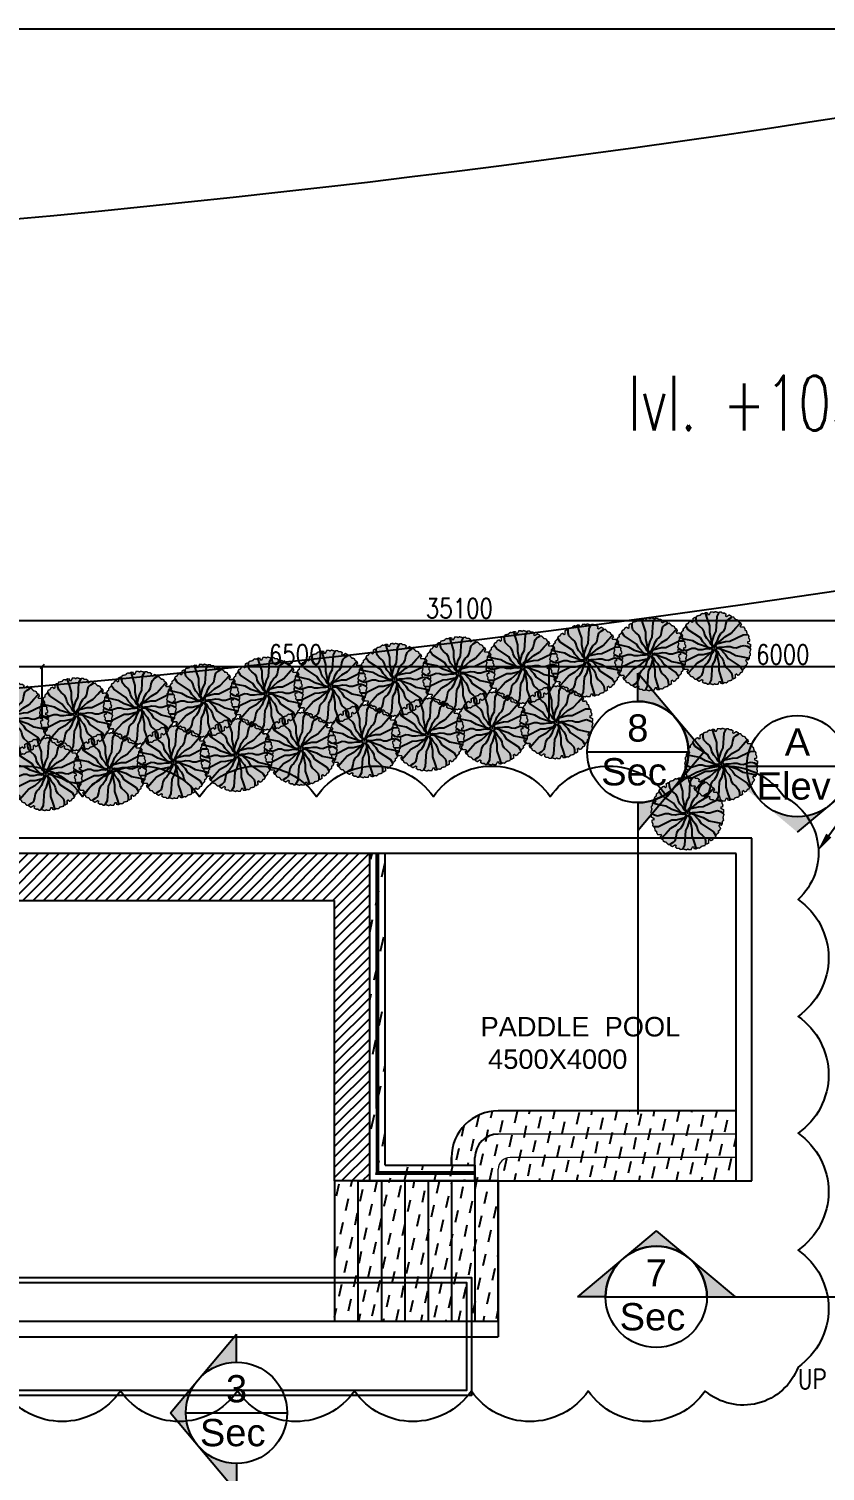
# Model space of a CAD drawing. Extents: x -32840 to 422982, y 280745 to 888746.
# Drawn here: x 90706 to 100920, y 870237 to 888746 of the extents above; entities that cross this region are included whole.
import ezdxf
from ezdxf import colors
from ezdxf.entities.mleader import LeaderData, LeaderLine
from ezdxf.enums import TextEntityAlignment as Align
from ezdxf.math import Vec2, Vec3

# ---------------------------------------------------------------- set-up
doc = ezdxf.new("R2010")
doc.units = 0
doc.header["$LTSCALE"] = 1000
doc.header["$PDMODE"] = 3
for name, pattern in [('ABOVE', [0.4, 0.2, -0.2]), ('CONTINOUS', [0]), ('HIDDEN', [0.375, 0.25, -0.125])]:
    doc.linetypes.add(name, pattern=pattern)
doc.layers.get('Defpoints').update_dxf_attribs({"linetype": 'HIDDEN'})
doc.layers.add('02_LA-02', color=7, linetype='Continuous', lineweight=0)
doc.layers.add('08_LA-08', color=8, linetype='ABOVE', lineweight=0)
for name, color, linetype in [('A--------NECON--LOGO', 9, 'Continuous'), ('a-drive(base)', 22, 'Continuous'), ('A-LVL', 31, 'HIDDEN'), ('A-Rev', 31, 'Continuous'), ('A-Tag LVl', 2, 'Continuous'), ('A-TXT', 6, 'Continuous'), ('A-WALL', 7, 'CONTINOUS'), ('S-RCWALL', 10, 'Continuous')]:
    doc.layers.add(name, color=color, linetype=linetype)
doc.layers.add('A-Dim grid', color=3, linetype='Continuous', transparency=0.5)
doc.layers.add('X-SW$0$Tree-hat', color=254, linetype='Continuous', transparency=0.3)
doc.styles.add('Arial', font='arial.ttf')
doc.styles.add('ROMANS', font='romans.shx', dxfattribs={"width": 0.8})
doc.styles.get("Standard").update_dxf_attribs({"font": 'arial.ttf'})
doc.dimstyles.new('A-Dim Grid', dxfattribs={"dimscale": 100, "dimtxt": 2.5, "dimasz": 0.5, "dimexe": 0, "dimexo": 0, "dimgap": 0.3, "dimtad": 1, "dimdec": 0, "dimlfac": -0.01, "dimzin": 3, "dimdsep": 46, "dimtxsty": 'ROMANS', "dimblk": 'OBLIQUE', "dimcen": 5, "dimclrd": 256, "dimclre": 8, "dimclrt": 4, "dimadec": 0, "dimazin": 0, "dimtfac": 1, "dimtdec": 0, "dimtix": 1, "dimtmove": 1, "dimatfit": 3, "dimfxl": 1, "dimfrac": 2, "dimtolj": 1, "dimtzin": 3, "dimlwd": -1, "dimarcsym": 0})
pattern_1 = [(77.5527096, (-7519874.57, -730825.77), (-118.8989586, 186.255638), [156.25, -156.25])]

# ---------------------------------------------------------------- blocks, each defined once
blk = doc.blocks.new('A$C6b1eea8e')
at = {"layer": 'A--------NECON--LOGO', "color": 8}
for points in [[(13946.1, 21934.4), (21427.9, 21934.4), (21427.9, 20418.1), (13946.1, 20418.1)], [(14013.2, 21867.3), (21360.8, 21867.3), (21360.8, 20485.2), (14013.2, 20485.2)]]:
    blk.add_lwpolyline(points, close=True, dxfattribs=at)
blk = doc.blocks.new('X-SW$0$trt')
at = {"layer": 'X-SW$0$Tree-hat'}
h = blk.add_hatch(color=256, dxfattribs=at)
h.dxf.hatch_style = 1
h.paths.add_polyline_path([(-266374, 71525), (-266376, 71585), (-266215, 71736), (-266217, 71840), (-266153, 71875), (-266088, 71989), (-266188, 72151), (-266152, 72213), (-266046, 72186), (-265977, 72275), (-265974, 72413), (-265911, 72482), (-265916, 72582), (-265948, 72633), (-265883, 72845), (-265937, 72934), (-265900, 72996), (-265900, 73128), (-266067, 73218), (-266067, 73290), (-265963, 73319), (-265947, 73431), (-266013, 73552), (-265994, 73643), (-266048, 73727), (-266101, 73756), (-266151, 73971), (-266242, 74021), (-266241, 74094), (-266307, 74208), (-266497, 74202), (-266533, 74264), (-266457, 74342), (-266499, 74447), (-266617, 74518), (-266646, 74607), (-266735, 74653), (-266795, 74651), (-266946, 74813), (-267050, 74811), (-267085, 74874), (-267199, 74940), (-267361, 74840), (-267423, 74876), (-267396, 74981), (-267485, 75050), (-267623, 75053), (-267692, 75116), (-267792, 75111), (-267844, 75080), (-268055, 75144), (-268144, 75090), (-268206, 75128), (-268338, 75127), (-268428, 74960), (-268500, 74960), (-268529, 75064), (-268641, 75080), (-268762, 75014), (-268853, 75033), (-268937, 74980), (-268966, 74926), (-269181, 74876), (-269231, 74785), (-269304, 74787), (-269418, 74720), (-269412, 74531), (-269474, 74495), (-269552, 74570), (-269657, 74528), (-269728, 74410), (-269817, 74381), (-269863, 74293), (-269861, 74232), (-270023, 74081), (-270021, 73978), (-270084, 73942), (-270150, 73828), (-270050, 73666), (-270086, 73604), (-270191, 73631), (-270261, 73542), (-270263, 73404), (-270326, 73335), (-270322, 73235), (-270290, 73184), (-270354, 72972), (-270300, 72883), (-270338, 72821), (-270337, 72689), (-270170, 72599), (-270170, 72528), (-270274, 72498), (-270290, 72386), (-270224, 72265), (-270243, 72174), (-270190, 72090), (-270136, 72061), (-270086, 71846), (-269995, 71796), (-269997, 71723), (-269930, 71609), (-269741, 71615), (-269705, 71553), (-269780, 71475), (-269738, 71370), (-269620, 71299), (-269591, 71210), (-269503, 71164), (-269442, 71166), (-269291, 71005), (-269188, 71007), (-269152, 70943), (-269038, 70877), (-268877, 70977), (-268814, 70942), (-268841, 70836), (-268752, 70767), (-268614, 70764), (-268545, 70701), (-268445, 70706), (-268394, 70738), (-268182, 70673), (-268093, 70727), (-268031, 70690), (-267899, 70690), (-267809, 70857), (-267738, 70857), (-267708, 70753), (-267596, 70737), (-267475, 70803), (-267384, 70784), (-267300, 70838), (-267271, 70891), (-267056, 70941), (-267006, 71032), (-266933, 71031), (-266819, 71097), (-266825, 71287), (-266763, 71323), (-266685, 71247), (-266580, 71289), (-266509, 71407), (-266420, 71436)])
at = {"layer": 'X-SW$0$Tree-hat', "linetype": 'ByBlock'}
for p, q in [((-268528, 74683, -1683), (-268654, 75073, -1683)), ((-267941, 74854, -1683), (-267810, 75100, -1683)), ((-269715, 74036, -1683), (-269863, 74272, -1683)), ((-269225, 74596, -1683), (-269229, 74785, -1683)), ((-269183, 74412, -1683), (-269225, 74596, -1683)), ((-269024, 74247, -1683), (-269183, 74412, -1683)), ((-268825, 74080, -1683), (-269024, 74247, -1683)), ((-268392, 74273, -1683), (-268528, 74683, -1683)), ((-268392, 73864, -1683), (-268392, 74273, -1683)), ((-267998, 73952, -1683), (-267941, 74854, -1683)), ((-267458, 74106, -1683), (-267412, 74362, -1683)), ((-267412, 74362, -1683), (-267348, 74582, -1683)), ((-267348, 74582, -1683), (-267211, 74710, -1683)), ((-267211, 74710, -1683), (-267049, 74809, -1683)), ((-266787, 74150, -1683), (-266512, 74454, -1683)), ((-269860, 73441, -1683), (-270261, 73527, -1683)), ((-269437, 73355, -1683), (-269860, 73441, -1683)), ((-268962, 73535, -1683), (-269715, 74036, -1683)), ((-269082, 73150, -1683), (-269437, 73355, -1683)), ((-268814, 73295, -1683), (-268962, 73535, -1683)), ((-268728, 73903, -1683), (-268825, 74080, -1683)), ((-268691, 73712, -1683), (-268728, 73903, -1683)), ((-268579, 73499, -1683), (-268691, 73712, -1683)), ((-268407, 73307, -1683), (-268579, 73499, -1683)), ((-268312, 73124, -1683), (-268407, 73307, -1683)), ((-268255, 73182, -1683), (-268392, 73864, -1683)), ((-268287, 73163, -1683), (-268132, 73704, -1683)), ((-268132, 73704, -1683), (-267998, 73952, -1683)), ((-268028, 73184, -1683), (-267918, 73357, -1683)), ((-267982, 73182, -1683), (-267436, 73318, -1683)), ((-267951, 73163, -1683), (-267428, 73623, -1683)), ((-267918, 73357, -1683), (-267837, 73602, -1683)), ((-267837, 73602, -1683), (-267709, 73806, -1683)), ((-267709, 73806, -1683), (-267562, 73934, -1683)), ((-267562, 73934, -1683), (-267458, 74106, -1683)), ((-267436, 73318, -1683), (-267155, 73326, -1683)), ((-267428, 73623, -1683), (-267073, 73827, -1683)), ((-267155, 73326, -1683), (-266345, 73727, -1683)), ((-267073, 73827, -1683), (-266787, 74150, -1683)), ((-266345, 73727, -1683), (-266066, 73737, -1683)), ((-270133, 72794, -1683), (-270299, 72885, -1683)), ((-269953, 72739, -1683), (-270133, 72794, -1683)), ((-269730, 72794, -1683), (-269953, 72739, -1683)), ((-269082, 72492, -1683), (-269893, 72090, -1683)), ((-269486, 72883, -1683), (-269730, 72794, -1683)), ((-269285, 72878, -1683), (-269486, 72883, -1683)), ((-269100, 72815, -1683), (-269285, 72878, -1683)), ((-268860, 72806, -1683), (-269100, 72815, -1683)), ((-268423, 72927, -1683), (-269082, 73150, -1683)), ((-268801, 72499, -1683), (-269082, 72492, -1683)), ((-268608, 72858, -1683), (-268860, 72806, -1683)), ((-268423, 72890, -1683), (-268814, 73295, -1683)), ((-268287, 72654, -1683), (-268809, 72195, -1683)), ((-268255, 72636, -1683), (-268801, 72499, -1683)), ((-268402, 72849, -1683), (-268608, 72858, -1683)), ((-268263, 72917, -1683), (-268423, 72927, -1683)), ((-268263, 72900, -1683), (-268423, 72890, -1683)), ((-268260, 72879, -1683), (-268402, 72849, -1683)), ((-268320, 72460, -1683), (-268400, 72215, -1683)), ((-268209, 72633, -1683), (-268320, 72460, -1683)), ((-268215, 73017, -1683), (-268312, 73124, -1683)), ((-268199, 73030, -1683), (-268287, 73163, -1683)), ((-268199, 72788, -1683), (-268287, 72654, -1683)), ((-268183, 73038, -1683), (-268255, 73182, -1683)), ((-268183, 72779, -1683), (-268255, 72636, -1683)), ((-268164, 72771, -1683), (-268209, 72633, -1683)), ((-267951, 72654, -1683), (-268105, 72113, -1683)), ((-268074, 73046, -1683), (-268028, 73184, -1683)), ((-268054, 73038, -1683), (-267982, 73182, -1683)), ((-268054, 72779, -1683), (-267982, 72636, -1683)), ((-268039, 73030, -1683), (-267951, 73163, -1683)), ((-268039, 72788, -1683), (-267951, 72654, -1683)), ((-268022, 72801, -1683), (-267925, 72693, -1683)), ((-267982, 72636, -1683), (-267846, 71953, -1683)), ((-267977, 72938, -1683), (-267835, 72968, -1683)), ((-267974, 72917, -1683), (-267814, 72927, -1683)), ((-267974, 72900, -1683), (-267814, 72890, -1683)), ((-267925, 72693, -1683), (-267830, 72510, -1683)), ((-267835, 72968, -1683), (-267630, 72959, -1683)), ((-267830, 72510, -1683), (-267659, 72318, -1683)), ((-267814, 72927, -1683), (-267423, 72522, -1683)), ((-267814, 72890, -1683), (-267155, 72667, -1683)), ((-267630, 72959, -1683), (-267377, 73012, -1683)), ((-267423, 72522, -1683), (-267276, 72283, -1683)), ((-267377, 73012, -1683), (-267137, 73003, -1683)), ((-267155, 72667, -1683), (-266800, 72463, -1683)), ((-267137, 73003, -1683), (-266953, 72939, -1683)), ((-266953, 72939, -1683), (-266752, 72935, -1683)), ((-266800, 72463, -1683), (-266378, 72376, -1683)), ((-266752, 72935, -1683), (-266507, 73023, -1683)), ((-266507, 73023, -1683), (-266284, 73078, -1683)), ((-266284, 73078, -1683), (-266104, 73023, -1683)), ((-266104, 73023, -1683), (-265938, 72932, -1683)), ((-269893, 72090, -1683), (-270171, 72080, -1683)), ((-269450, 71667, -1683), (-269725, 71363, -1683)), ((-269164, 71990, -1683), (-269450, 71667, -1683)), ((-268809, 72195, -1683), (-269164, 71990, -1683)), ((-268780, 71712, -1683), (-268825, 71456, -1683)), ((-268675, 71884, -1683), (-268780, 71712, -1683)), ((-268528, 72011, -1683), (-268675, 71884, -1683)), ((-268400, 72215, -1683), (-268528, 72011, -1683)), ((-268239, 71866, -1683), (-268297, 70963, -1683)), ((-268105, 72113, -1683), (-268239, 71866, -1683)), ((-267846, 71953, -1683), (-267846, 71544, -1683)), ((-267846, 71544, -1683), (-267709, 71135, -1683)), ((-267659, 72318, -1683), (-267546, 72105, -1683)), ((-267546, 72105, -1683), (-267509, 71914, -1683)), ((-267509, 71914, -1683), (-267413, 71738, -1683)), ((-267413, 71738, -1683), (-267214, 71570, -1683)), ((-267276, 72283, -1683), (-266523, 71782, -1683)), ((-267214, 71570, -1683), (-267055, 71405, -1683)), ((-266523, 71782, -1683), (-266375, 71546, -1683)), ((-266378, 72376, -1683), (-265977, 72290, -1683)), ((-269026, 71107, -1683), (-269189, 71008, -1683)), ((-268889, 71235, -1683), (-269026, 71107, -1683)), ((-268825, 71456, -1683), (-268889, 71235, -1683)), ((-268297, 70963, -1683), (-268427, 70717, -1683)), ((-267709, 71135, -1683), (-267583, 70744, -1683)), ((-267055, 71405, -1683), (-267012, 71222, -1683)), ((-267012, 71222, -1683), (-267008, 71032, -1683))]:
    blk.add_line(p, q, dxfattribs=at)
at = {"layer": 'X-SW$0$Tree-hat', "linetype": 'ByBlock', "const_width": 86.3, "elevation": -1683}
blk.add_lwpolyline([(-266374, 71525), (-266376, 71585), (-266215, 71736), (-266217, 71840), (-266153, 71875), (-266088, 71989), (-266188, 72151), (-266152, 72213), (-266046, 72186), (-265977, 72275), (-265974, 72413), (-265911, 72482), (-265916, 72582), (-265948, 72633), (-265883, 72845), (-265937, 72934), (-265900, 72996), (-265900, 73128), (-266067, 73218), (-266067, 73290), (-265963, 73319), (-265947, 73431), (-266013, 73552), (-265994, 73643), (-266048, 73727), (-266101, 73756), (-266151, 73971), (-266242, 74021), (-266241, 74094), (-266307, 74208), (-266497, 74202), (-266533, 74264), (-266457, 74342), (-266499, 74447), (-266617, 74518), (-266646, 74607), (-266735, 74653), (-266795, 74651), (-266946, 74813), (-267050, 74811), (-267085, 74874), (-267199, 74940), (-267361, 74840), (-267423, 74876), (-267396, 74981), (-267485, 75050), (-267623, 75053), (-267692, 75116), (-267792, 75111), (-267844, 75080), (-268055, 75144), (-268144, 75090), (-268206, 75128), (-268338, 75127), (-268428, 74960), (-268500, 74960), (-268529, 75064), (-268641, 75080), (-268762, 75014), (-268853, 75033), (-268937, 74980), (-268966, 74926), (-269181, 74876), (-269231, 74785), (-269304, 74787), (-269418, 74720), (-269412, 74531), (-269474, 74495), (-269552, 74570), (-269657, 74528), (-269728, 74410), (-269817, 74381), (-269863, 74293), (-269861, 74232), (-270023, 74081), (-270021, 73978), (-270084, 73942), (-270150, 73828), (-270050, 73666), (-270086, 73604), (-270191, 73631), (-270261, 73542), (-270263, 73404), (-270326, 73335), (-270322, 73235), (-270290, 73184), (-270354, 72972), (-270300, 72883), (-270338, 72821), (-270337, 72689), (-270170, 72599), (-270170, 72528), (-270274, 72498), (-270290, 72386), (-270224, 72265), (-270243, 72174), (-270190, 72090), (-270136, 72061), (-270086, 71846), (-269995, 71796), (-269997, 71723), (-269930, 71609), (-269741, 71615), (-269705, 71553), (-269780, 71475), (-269738, 71370), (-269620, 71299), (-269591, 71210), (-269503, 71164), (-269442, 71166), (-269291, 71005), (-269188, 71007), (-269152, 70943), (-269038, 70877), (-268877, 70977), (-268814, 70942), (-268841, 70836), (-268752, 70767), (-268614, 70764), (-268545, 70701), (-268445, 70706), (-268394, 70738), (-268182, 70673), (-268093, 70727), (-268031, 70690), (-267899, 70690), (-267809, 70857), (-267738, 70857), (-267708, 70753), (-267596, 70737), (-267475, 70803), (-267384, 70784), (-267300, 70838), (-267271, 70891), (-267056, 70941), (-267006, 71032), (-266933, 71031), (-266819, 71097), (-266825, 71287), (-266763, 71323), (-266685, 71247), (-266580, 71289), (-266509, 71407), (-266420, 71436), (-266374, 71525)], close=True, dxfattribs=at)
at = {"layer": 'X-SW$0$Tree-hat', "elevation": -2041}
blk.add_lwpolyline([(-268105, 72881), (-268108, 72924), (-268140, 72935)], close=True, dxfattribs=at)
at = {"layer": 'X-SW$0$Tree-hat'}
blk.add_circle((-268119, 72909, -1683), 145, dxfattribs=at)
blk = doc.blocks.new('A$C4a14b2df')
at = {"true_color": 0x000000}
h = blk.add_hatch(dxfattribs=at)
h.set_pattern_fill('ANSI31', color=18, scale=750)
h.set_pattern_definition([(45, (-7344167.64, -683297.57), (-66.2912607, 66.2912607), [])])
edge = h.paths.add_edge_path()
edge.add_line((16050, 9225), (16050, 5625))
edge.add_line((16050, 5625), (16500, 5625))
edge.add_line((16500, 5625), (16500, 9825))
edge.add_line((16500, 9825), (11161, 9825))
edge.add_arc((11180, 9524), 302, 93.5747, 125.5078)
edge.add_line((11005, 9770), (10553, 9318))
edge.add_arc((10235, 9816), 591, 272.1903, 302.5613, ccw=False)
edge.add_line((10257, 9225), (16050, 9225))
at = {"true_color": 0x3877dc}
h = blk.add_hatch(dxfattribs=at)
h.set_pattern_fill('DASH', color=163, scale=1500, angle=77.5527)
h.set_pattern_definition([(77.5527096, (-7519874.57, -730825.77), (-142.6787504, 223.5067654), [187.5, -187.5])])
h.paths.add_polyline_path([(16500, 9825), (16598, 9825), (16600, 5725), (17850, 5725), (17850, 5625), (16500, 5625), (16500, 9825)])
h.paths.add_polyline_path([(16598, 9825), (16600, 5725), (17850, 5725), (17850, 5825), (16700, 5825), (16700, 9825)])
h = blk.add_hatch(dxfattribs=at)
h.set_pattern_fill('DASH', color=163, scale=1250, angle=77.5527)
h.set_pattern_definition(pattern_1)
edge = h.paths.add_edge_path()
edge.add_line((17850, 5625), (21200, 5625))
edge.add_line((21200, 5625), (21200, 6525))
edge.add_line((21200, 6525), (18150, 6525))
edge.add_arc((18150, 5925), 600, 90.0011, 179.995)
edge.add_line((17550, 5925), (17550, 5825))
edge.add_line((17550, 5825), (17850, 5825))
edge.add_line((17850, 5825), (17850, 5625))
h = blk.add_hatch(dxfattribs=at)
h.set_pattern_fill('DASH', color=163, scale=1250, angle=77.5527)
h.set_pattern_definition(pattern_1)
h.paths.add_polyline_path([(18150, 5625), (16050, 5625), (16050, 3825), (18150, 3825)])
for p, q in [((16500, 10025), (11145, 10025)), ((21400, 10025), (16500, 10025)), ((21400, 9225), (21400, 10025)), ((16500, 9825), (11161, 9825)), ((16500, 5625), (16500, 9825)), ((16700, 9825), (16500, 9825)), ((16700, 5825), (16700, 9825)), ((21200, 9825), (16700, 9825)), ((21200, 9225), (21200, 9825)), ((9698, 9225), (16050, 9225)), ((16050, 5625), (16050, 9225)), ((21200, 5625), (21200, 9225)), ((21400, 5625), (21400, 9225)), ((16700, 5825), (17850, 5825)), ((17850, 5825), (17850, 3825)), ((16050, 5625), (16050, 3825)), ((16500, 5625), (16050, 5625)), ((16350, 5625), (21400, 5625)), ((16350, 5625), (16350, 3825)), ((16650, 5625), (16650, 3825)), ((16950, 5625), (16950, 3825)), ((17250, 5625), (17250, 3825)), ((17550, 5625), (17550, 3825)), ((18150, 5625), (18150, 3625)), ((1500, 3825), (16500, 3825)), ((1500, 3825), (18150, 3825)), ((1300, 3625), (18150, 3625))]:
    blk.add_line(p, q)
at = {"linetype": 'CONTINOUS'}
for p, q in [((17550, 5825, 0), (17550, 5925, 0)), ((17850, 5625, 0), (17850, 5925, 0)), ((17700, 5625, 0), (17700, 5625, 0))]:
    blk.add_line(p, q, dxfattribs=at)
blk.add_lwpolyline([(17850, 5625), (21200, 5625), (21200, 6525), (18150, 6525, 0.414182), (17550, 5925), (17550, 5825), (17850, 5825)], format="xyb", close=True)
blk.add_lwpolyline([(18150, 5625), (16050, 5625), (16050, 3825), (18150, 3825)], close=True)
for radius in [600, 300]:
    blk.add_arc((18150, 5925, 0), radius, 90.0011, 179.995, dxfattribs=at)
at = {"layer": '02_LA-02', "linetype": 'CONTINOUS'}
for p, q in [((21200, 6525), (18150, 6525)), ((21200, 6225), (18150, 6225)), ((21200, 5925), (18300, 5925)), ((18150, 5625), (18150, 5775))]:
    blk.add_line(p, q, dxfattribs=at)
blk.add_arc((18300, 5775), 150, 90.0011, 180.0011, dxfattribs=at)
at = {"layer": '08_LA-08', "linetype": 'CONTINOUS', "const_width": 50}
blk.add_lwpolyline([(16598, 9825), (16600, 5725), (17850, 5725)], dxfattribs=at)
at = {"layer": 'X-SW$0$Tree-hat', "xscale": 0.2095875, "yscale": 0.2095875, "zscale": 0.2095875}
for p in [(75472, -2977, 428), (76293, -2898, 428), (77114, -2819, 428), (73833, -3141, 428), (74654, -3062, 428), (72191, -3313, 428), (73012, -3225, 428), (70559, -3493, 428), (71373, -3402, 428), (68928, -3668, 428), (69745, -3583, 428), (68109, -3734, 428), (74268, -3850, 428), (75089, -3771, 428), (72626, -4013, 428), (73443, -3928, 428), (70180, -4283, 428), (70988, -4190, 428), (71809, -4111, 428), (68542, -4436, 428), (69363, -4372, 428), (77204, -4316, 353), (76770, -4940, 353)]:
    blk.add_blockref('X-SW$0$trt', p, dxfattribs=at)
at = {"insert": (17922, 7729), "char_height": 250, "width": 11328.57, "attachment_point": 1}
blk.add_mtext('PADDLE  POOL\\P 4500X4000', dxfattribs=at)
blk = doc.blocks.new('TAG-SEC')
blk.add_line((-6.5, 0), (6.5, 0))
blk.add_circle((0, 0), 6.5)
at = {"color": 6, "style": 'Arial'}
blk.add_attdef('88', text='', height=3.5, dxfattribs=at).set_placement((0, 3.08), align=Align.MIDDLE_CENTER)
at = {"color": 6, "style": 'ROMANS', "width": 0.708488}
blk.add_attdef('X8-X-8888', text='', height=1.75, dxfattribs=at).set_placement((-5.58, -2.55), (5.58, -2.55), align=Align.FIT)
blk = doc.blocks.new('TAG-SEC-ARROW')
h = blk.add_hatch(color=256)
h.paths.add_polyline_path([(-10.11, 0), (-6.5, 0, -0.2206), (-4.2, 4.96)])
h.paths.add_polyline_path([(0, 8.49), (-4.16, 5, -0.175251), (0, 6.5, -0.175251), (4.16, 5)])
h.paths.add_polyline_path([(4.2, 4.96, -0.2206), (6.5, 0), (10.11, 0)])
for p, q in [((0, 8.49), (-10.11, 0)), ((0, 8.49), (10.11, 0)), ((-6.5, 0), (-10.11, 0)), ((6.5, 0), (46.5, 0))]:
    blk.add_line(p, q)
blk.add_arc((0, 0), 6.5, 0, 180)
blk = doc.blocks.new('A$Ce1edbb18')
at = {"layer": 'A-Tag LVl'}
h = blk.add_hatch(color=256, dxfattribs=at)
h.paths.add_polyline_path([(22998, 10947), (22637, 10947, -0.2206), (22406, 10451)])
h.paths.add_polyline_path([(21987, 10099), (22402, 10448, -0.175251), (21987, 10297, -0.175251), (21571, 10448)])
h.paths.add_polyline_path([(21567, 10451, -0.2206), (21337, 10947), (20975, 10947)])
blk.add_line((21987, 10099), (22998, 10947), dxfattribs=at)
at = {"layer": 'A-Tag LVl', "zscale": 100}
for p, xscale, yscale, rotation in [((19940, 11129), 100, 100, 270), ((14792, 2649), -100.0000000000005, 100.0000000000005, 90)]:
    blk.add_blockref('TAG-SEC-ARROW', p, dxfattribs=dict(at, xscale=xscale, yscale=yscale, rotation=rotation))
at = {"layer": 'A-Tag LVl'}
ref = blk.add_blockref('TAG-SEC', (19940, 11129), dxfattribs=dict(at, xscale=100, yscale=100, zscale=100))
ref.add_attrib('88', '8', dxfattribs={"layer": '0', "color": 6, "height": 350, "style": 'Arial'}).set_placement((19940, 11437), align=Align.MIDDLE_CENTER)
ref.add_attrib('X8-X-8888', 'Sec', dxfattribs={"layer": '0', "color": 6, "height": 350, "rotation": 360, "style": 'Arial'}).set_placement((19891, 10875), align=Align.MIDDLE_CENTER)
ref = blk.add_blockref('TAG-SEC', (21987, 10947), dxfattribs=dict(at, xscale=100, yscale=100, zscale=100))
ref.add_attrib('88', 'A', dxfattribs={"layer": '0', "color": 6, "height": 350, "style": 'Arial'}).set_placement((21987, 11256), align=Align.MIDDLE_CENTER)
ref.add_attrib('X8-X-8888', 'Elev', dxfattribs={"layer": '0', "color": 6, "height": 350, "rotation": 360, "style": 'Arial'}).set_placement((21938, 10693), align=Align.MIDDLE_CENTER)
at = {"layer": 'A-Tag LVl', "xscale": 100, "yscale": 100, "zscale": 100}
blk.add_blockref('TAG-SEC-ARROW', (20176, 4136), dxfattribs=at)
at = {"layer": 'A-Tag LVl'}
ref = blk.add_blockref('TAG-SEC', (20176, 4136), dxfattribs=dict(at, xscale=100, yscale=100, zscale=100))
ref.add_attrib('88', '7', dxfattribs={"layer": '0', "color": 6, "height": 350, "style": 'Arial'}).set_placement((20176, 4445), align=Align.MIDDLE_CENTER)
ref.add_attrib('X8-X-8888', 'Sec', dxfattribs={"layer": '0', "color": 6, "height": 350, "rotation": 360, "style": 'Arial'}).set_placement((20127, 3882), align=Align.MIDDLE_CENTER)
ref = blk.add_blockref('TAG-SEC', (14792, 2649), dxfattribs=dict(at, xscale=100, yscale=100, zscale=100))
ref.add_attrib('88', '3', dxfattribs={"layer": '0', "color": 6, "height": 350, "style": 'Arial'}).set_placement((14792, 2958), align=Align.MIDDLE_CENTER)
ref.add_attrib('X8-X-8888', 'Sec', dxfattribs={"layer": '0', "color": 6, "height": 350, "rotation": 360, "style": 'Arial'}).set_placement((14743, 2395), align=Align.MIDDLE_CENTER)
blk = doc.blocks.new('_Oblique')
at = {"color": 0, "linetype": 'ByBlock', "lineweight": -2}
blk.add_line((-0.5, -0.5), (0.5, 0.5), dxfattribs=at)
at = {"color": 0, "linetype": 'ByBlock'}
blk.add_line((-0.5, -0.5), (0.5, 0.5), dxfattribs=at)
blk = doc.blocks.new('*D1396')
at = {"layer": 'A-Dim grid', "color": 8, "lineweight": -2, "transparency": 16777216}
for p, q in [((87678, 879898, 0), (87678, 880562, 0)), ((90878, 879898, 0), (90878, 880562, 0))]:
    blk.add_line(p, q, dxfattribs=at)
at = {"layer": 'A-Dim grid', "transparency": 16777216}
blk.add_line((87678, 880562, 0), (90878, 880562, 0), dxfattribs=at)
at = {"layer": 'Defpoints', "color": 0, "transparency": 16777216}
for p in [(90878, 880562, 0), (87678, 879898, 0), (90878, 879898, 0)]:
    blk.add_point(p, dxfattribs=at)
at = {"layer": 'A-Dim grid', "transparency": 16777216, "xscale": 50, "yscale": 50, "zscale": 50, "rotation": 180}
blk.add_blockref('_Oblique', (87678, 880562, 0), dxfattribs=at)
at = {"layer": 'A-Dim grid', "transparency": 16777216, "xscale": 50, "yscale": 50, "zscale": 50}
blk.add_blockref('_Oblique', (90878, 880562, 0), dxfattribs=at)
at = {"layer": 'A-Dim grid', "color": 4, "transparency": 16777216, "insert": (89278, 880717, 0), "char_height": 250, "attachment_point": 5, "style": 'ROMANS'}
blk.add_mtext('\\A1;3200', dxfattribs=at)
blk = doc.blocks.new('*D1397')
at = {"layer": 'A-Dim grid', "color": 8, "lineweight": -2, "transparency": 16777216}
for p, q in [((90878, 879898, 0), (90878, 880562, 0)), ((97378, 879898, 0), (97378, 880562, 0))]:
    blk.add_line(p, q, dxfattribs=at)
at = {"layer": 'A-Dim grid', "transparency": 16777216}
blk.add_line((90878, 880562, 0), (97378, 880562, 0), dxfattribs=at)
at = {"layer": 'Defpoints', "color": 0, "transparency": 16777216}
for p in [(97378, 880562, 0), (90878, 879898, 0), (97378, 879898, 0)]:
    blk.add_point(p, dxfattribs=at)
at = {"layer": 'A-Dim grid', "transparency": 16777216, "xscale": 50, "yscale": 50, "zscale": 50, "rotation": 180}
blk.add_blockref('_Oblique', (90878, 880562, 0), dxfattribs=at)
at = {"layer": 'A-Dim grid', "transparency": 16777216, "xscale": 50, "yscale": 50, "zscale": 50}
blk.add_blockref('_Oblique', (97378, 880562, 0), dxfattribs=at)
at = {"layer": 'A-Dim grid', "color": 4, "transparency": 16777216, "insert": (94128, 880717, 0), "char_height": 250, "attachment_point": 5, "style": 'ROMANS'}
blk.add_mtext('\\A1;6500', dxfattribs=at)
blk = doc.blocks.new('*D1398')
at = {"layer": 'A-Dim grid', "color": 8, "lineweight": -2, "transparency": 16777216}
for p, q in [((97378, 879898, 0), (97378, 880562, 0)), ((103378, 879898, 0), (103378, 880562, 0))]:
    blk.add_line(p, q, dxfattribs=at)
at = {"layer": 'A-Dim grid', "transparency": 16777216}
blk.add_line((97378, 880562, 0), (103378, 880562, 0), dxfattribs=at)
at = {"layer": 'Defpoints', "color": 0, "transparency": 16777216}
for p in [(103378, 880562, 0), (97378, 879898, 0), (103378, 879898, 0)]:
    blk.add_point(p, dxfattribs=at)
at = {"layer": 'A-Dim grid', "transparency": 16777216, "xscale": 50, "yscale": 50, "zscale": 50, "rotation": 180}
blk.add_blockref('_Oblique', (97378, 880562, 0), dxfattribs=at)
at = {"layer": 'A-Dim grid', "transparency": 16777216, "xscale": 50, "yscale": 50, "zscale": 50}
blk.add_blockref('_Oblique', (103378, 880562, 0), dxfattribs=at)
at = {"layer": 'A-Dim grid', "color": 4, "transparency": 16777216, "insert": (100378, 880717, 0), "char_height": 250, "attachment_point": 5, "style": 'ROMANS'}
blk.add_mtext('\\A1;6000', dxfattribs=at)
blk = doc.blocks.new('*D1400')
at = {"layer": 'A-Dim grid', "color": 8, "lineweight": -2, "transparency": 16777216}
for p, q in [((78678, 880490, 0), (78678, 881155, 0)), ((113778, 880490, 0), (113778, 881155, 0))]:
    blk.add_line(p, q, dxfattribs=at)
at = {"layer": 'A-Dim grid', "transparency": 16777216}
blk.add_line((78678, 881155, 0), (113778, 881155, 0), dxfattribs=at)
at = {"layer": 'Defpoints', "color": 0, "transparency": 16777216}
for p in [(113778, 881155, 0), (78678, 880490, 0), (113778, 880490, 0)]:
    blk.add_point(p, dxfattribs=at)
at = {"layer": 'A-Dim grid', "transparency": 16777216, "xscale": 50, "yscale": 50, "zscale": 50, "rotation": 180}
blk.add_blockref('_Oblique', (78678, 881155, 0), dxfattribs=at)
at = {"layer": 'A-Dim grid', "transparency": 16777216, "xscale": 50, "yscale": 50, "zscale": 50}
blk.add_blockref('_Oblique', (113778, 881155, 0), dxfattribs=at)
at = {"layer": 'A-Dim grid', "color": 4, "transparency": 16777216, "insert": (96228, 881310, 0), "char_height": 250, "attachment_point": 5, "style": 'ROMANS'}
blk.add_mtext('\\A1;35100', dxfattribs=at)

msp = doc.modelspace()

# ---------------------------------------------------------------- linework, layer by layer
at = {"elevation": 0}
msp.add_lwpolyline([(68502.7, 888746), (121379.6, 888746), (121379.6, 841172.2), (68502.7, 841172.2)], close=True, dxfattribs=at)
at = {"layer": 'a-drive(base)'}
for radius, start, end in [(167210, 267.644282, 280.324171), (173210, 269.288231, 282.429198), (173210, 269.288231, 282.429198)]:
    msp.add_arc((75375.6, 1052828.8, 0), radius, start, end, dxfattribs=at)
at = {"layer": 'A-Rev', "elevation": 0}
msp.add_lwpolyline([(89894.1, 878894.7, -0.5205671), (91394.1, 878894.7, -0.5205671), (92894.1, 878894.7, -0.5205671), (94394.1, 878894.7, -0.5205671), (95894.1, 878894.7, -0.5205671), (97394.1, 878894.7, -0.5205671), (98894.1, 878894.7, -0.5205671), (100394.1, 878894.7, -0.5205671), (100573, 877573.6, -0.5205671), (100573, 876073.6, -0.5205671), (100573, 874573.6, -0.5205671), (100573, 873073.6, -0.5205671), (100573, 871573.6, -0.5205671), (99381.9, 871264.7, -0.5205671), (97881.9, 871264.7, -0.5205671), (96381.9, 871264.7, -0.5205671), (94881.9, 871264.7, -0.5205671), (93381.9, 871264.7, -0.5205671), (91881.9, 871264.7, -0.5205671), (90381.9, 871264.7, -0.5205671)], format="xyb", dxfattribs=at)

# ---------------------------------------------------------------- block references
msp.add_blockref('A$Ce1edbb18', (78577.6, 868337.1, 0))
at = {"layer": 'A-WALL'}
msp.add_blockref('A$C4a14b2df', (78577.6, 868337.1, 0), dxfattribs=at)
at = {"layer": 'S-RCWALL'}
msp.add_blockref('A$C6b1eea8e', (74957.2, 850789, 0), dxfattribs=at)

# ---------------------------------------------------------------- texts
at = {"layer": 'A-LVL', "style": 'ROMANS', "width": 0.7}
msp.add_text('lvl. +103.325M', height=700, dxfattribs=at).set_placement((98391.1, 883593.5, 0))
at = {"layer": 'A-TXT', "insert": (100569.3, 871295.4, 0), "char_height": 250, "attachment_point": 7, "rotation": 360, "style": 'ROMANS'}
msp.add_mtext_dynamic_manual_height_columns('UP', width=5545.234, gutter_width=244437.1, heights=[0], dxfattribs=at)

# ---------------------------------------------------------------- dimensions: what is measured, and where the dimension line sits
at = {"layer": 'A-Dim grid'}
for base, p1, p2, picture, middle in [((113777.8, 881154.6, 0), (78677.6, 880490.2, 0), (113777.8, 880490.2, 0), '*D1400', (96227.7, 881309.6, 0)), ((90877.6, 880562, 0), (87677.6, 879897.5, 0), (90877.6, 879897.5, 0), '*D1396', (89277.6, 880717, 0)), ((97377.6, 880562, 0), (90877.6, 879897.5, 0), (97377.6, 879897.5, 0), '*D1397', (94127.6, 880717, 0)), ((103377.6, 880562, 0), (97377.6, 879897.5, 0), (103377.6, 879897.5, 0), '*D1398', (100377.6, 880717, 0))]:
    dim = msp.add_linear_dim(base=base, p1=p1, p2=p2, dimstyle='A-Dim Grid', dxfattribs=at)
    dim.commit()
    dim.dimension.update_dxf_attribs({"geometry": picture, "text_midpoint": middle})

# ---------------------------------------------------------------- leaders
at = {"layer": 'A-Rev'}
ml = msp.add_multileader_mtext('Standard', dxfattribs=at)
ml.set_content('REFER LANDSCAPE DWG. \\PFOR THIS DETAILS.', color=256, style='ROMANS')
ml.set_leader_properties()
ml.build(insert=Vec2(0, 0))
ml.multileader.update_dxf_attribs({"text_right_attachment_type": 6, "dogleg_length": 100, "arrow_head_size": 250})
ctx = ml.context
ctx.base_point, ctx.char_height, ctx.arrow_head_size, ctx.plane_origin = Vec3(101878.5, 879513.2, 0), 250, 250, Vec3(100819.9, 878191.8, 0)
ctx.right_attachment = 6
notes = []
notes.append((ctx, [(0, (1, 1, 0), (101778.5, 879513.2, 0), (1, 0), 100, [(0, [(100819.9, 878191.8, 0)], 0, [])])]))
ctx.mtext.insert, ctx.mtext.rotation, ctx.mtext.flow_direction = Vec3(101880.5, 879638.2, 0), 6.2831853, 5
for ctx, leaders in notes:
    for number, flags, end, landing, length, lines in leaders:
        leader = LeaderData()
        leader.index, (leader.has_last_leader_line, leader.has_dogleg_vector, leader.attachment_direction) = number, flags
        leader.last_leader_point, leader.dogleg_vector, leader.dogleg_length = Vec3(end), Vec3(landing), length
        for number, points, colour, breaks in lines:
            line = LeaderLine()
            line.index, line.vertices, line.color, line.breaks = number, Vec3.list(points), colors.encode_raw_color(colour), breaks
            leader.lines.append(line)
        ctx.leaders.append(leader)

doc.saveas('drawing.dxf')
